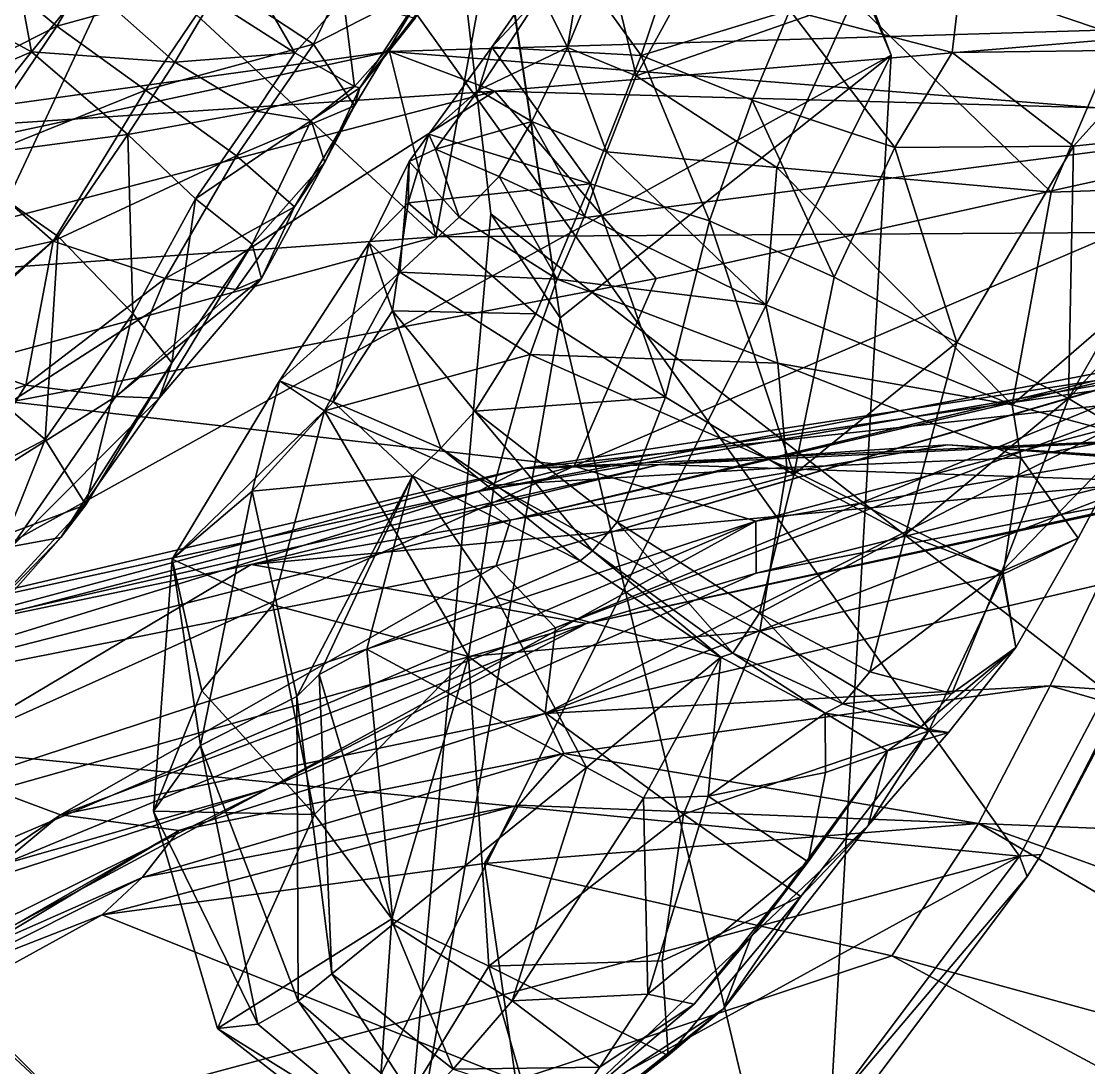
# Model space of a CAD drawing. Header units: metres. Extents: x -7.7 to 8, y -8.9 to 8.6.
# Drawn here: x -4.672 to -3.761, y 3.22 to 4.113 of the extents above; entities that cross this region are included whole.
import ezdxf

# ---------------------------------------------------------------- set-up
doc = ezdxf.new("R2010")
doc.units = ezdxf.units.M
doc.layers.add('LIBERTY', color=1, linetype='CONTINUOUS')

msp = doc.modelspace()

# ---------------------------------------------------------------- linework, layer by layer
at = {"layer": 'LIBERTY', "color": 7}
for points in [[(-7.53329, 8.63299, 0.068), (6.51222, 8.63299, 0.068), (-7.65053, -5.52977, 0.068)], [(-7.65053, -5.52977, 0.068), (6.51222, 8.63299, 0.068), (-7.53329, -5.64701, 0.068)], [(6.51222, 8.63299, 0.068), (6.62947, 8.51574, 0.068), (-7.53329, -5.64701, 0.068)], [(6.62947, 8.51574, 0.068), (6.51222, -5.64701, 0.068), (-7.53329, -5.64701, 0.068)], [(-7.53329, 8.51574, 1.70282), (-7.53329, -5.52977, 1.70282), (6.51222, -5.52977, 1.70282)], [(6.51222, 8.51574, 1.70282), (-7.53329, 8.51574, 1.70282), (6.51222, -5.52977, 1.70282)]]:
    msp.add_3dface(points, dxfattribs=at)
at = {"layer": 'LIBERTY', "color": 8}
for points in [[(-3.78088, 7.0084, 5.75108), (-3.27361, 7.24602, 6.18086), (-0.476806, 1.00573, 1.70282)], [(-4.21134, 6.20678, 5.27913), (-3.78088, 7.0084, 5.75108), (-0.476806, 1.00573, 1.70282)], [(-4.42806, 5.29645, 4.49038), (-4.21134, 6.20678, 5.27913), (-0.476806, 1.00573, 1.70282)], [(-5.35185, 5.53955, 1.92482), (-4.96023, 3.51313, 1.92482), (-3.82003, 3.4006, 1.92482)], [(-3.2276, 4.52227, 1.92482), (-5.35185, 5.53955, 1.92482), (-3.82003, 3.4006, 1.92482)], [(-4.96023, 3.51313, 1.70282), (-5.35184, 5.53956, 1.70282), (-3.82003, 3.4006, 1.70282)], [(-5.35184, 5.53956, 1.70282), (-3.2276, 4.52227, 1.70282), (-3.82003, 3.4006, 1.70282)], [(-4.21248, 3.86017, 3.35862), (-4.42806, 5.29645, 4.49038), (-4.27164, 3.94917, 3.11127)], [(-4.41824, 5.24445, 4.71873), (-4.42806, 5.29645, 4.49038), (-4.21248, 3.86017, 3.35862)], [(-4.27164, 3.94917, 3.11127), (-4.42806, 5.29645, 4.49038), (-0.476806, 1.00573, 1.70282)], [(-3.92957, 4.0846, 5.08707), (-4.41824, 5.24445, 4.71873), (-4.21248, 3.86017, 3.35862)], [(-3.92957, 4.0846, 5.08707), (-4.24265, 4.90295, 6.21286), (-4.41824, 5.24445, 4.71873)], [(-4.8708, 3.56382, 8.24925), (-4.78265, 4.6605, 8.47914), (-4.24265, 4.90295, 6.21286)], [(-4.8708, 3.56382, 8.24925), (-4.24265, 4.90295, 6.21286), (-3.92957, 4.0846, 5.08707)], [(-4.83365, 4.4073, 19.7221), (-4.31845, 3.92952, 24.3225), (-4.17463, 4.71277, 19.5547)], [(-4.31845, 3.92952, 24.3225), (-3.46397, 3.93496, 24.5541), (-4.17463, 4.71277, 19.5547)], [(-3.46397, 3.93496, 24.5541), (-3.47836, 4.70579, 19.6874), (-4.17463, 4.71277, 19.5547)], [(-3.2276, 4.52227, 1.70282), (-3.80161, 3.40207, 1.70282), (-3.82003, 3.4006, 1.70282)], [(-3.2276, 4.52227, 1.92482), (-3.82003, 3.4006, 1.92482), (-3.80161, 3.40207, 1.90912)], [(-3.2276, 4.52227, 1.70282), (-3.2131, 4.5161, 1.70282), (-3.80161, 3.40207, 1.70282)], [(-3.2131, 4.5161, 1.90912), (-3.2276, 4.52227, 1.92482), (-3.80161, 3.40207, 1.90912)], [(-3.2131, 4.5161, 1.90912), (-3.80161, 3.40207, 1.90912), (-3.2131, 4.5161, 1.70282)], [(-3.2131, 4.5161, 1.70282), (-3.80161, 3.40207, 1.90912), (-3.80161, 3.40207, 1.70282)], [(-5.37031, 3.64167, 23.4043), (-4.31845, 3.92952, 24.3225), (-4.83365, 4.4073, 19.7221)], [(-4.22865, 4.13672, 2.16511), (-4.17921, 4.2489, 2.09446), (-4.2062, 4.09097, 2.01503)], [(-4.2062, 4.09097, 2.01503), (-4.17921, 4.2489, 2.09446), (-4.17287, 4.172, 1.96647)], [(-4.73518, 4.12599, 2.22641), (-4.68397, 4.19617, 2.19252), (-4.66383, 4.08743, 2.07503)], [(-4.64227, 4.10941, 2.71198), (-4.58994, 4.19783, 2.7078), (-4.70292, 4.15977, 2.6034)], [(-4.66383, 4.08743, 2.07503), (-4.68397, 4.19617, 2.19252), (-4.61649, 4.14535, 2.05767)], [(-4.64227, 4.10941, 2.71198), (-4.50384, 4.14735, 2.75448), (-4.58994, 4.19783, 2.7078)], [(-4.27079, 4.09153, 2.39572), (-4.2106, 4.1781, 2.40509), (-4.22865, 4.13672, 2.16511)], [(-4.14324, 4.08416, 2.6217), (-4.2106, 4.1781, 2.40509), (-4.27079, 4.09153, 2.39572)], [(-4.14324, 4.08416, 2.6217), (-4.11167, 4.17826, 2.62802), (-4.2106, 4.1781, 2.40509)], [(-4.01621, 4.12312, 2.70816), (-4.11167, 4.17826, 2.62802), (-4.14324, 4.08416, 2.6217)], [(-4.4388, 4.08648, 2.00669), (-4.50974, 4.13206, 1.98261), (-4.4851, 4.16641, 1.96022)], [(-4.39736, 4.13227, 2.00892), (-4.4388, 4.08648, 2.00669), (-4.4851, 4.16641, 1.96022)], [(-4.2062, 4.09097, 2.01503), (-4.17287, 4.172, 1.96647), (-4.14744, 4.06695, 1.9158)], [(-4.14744, 4.06695, 1.9158), (-4.17287, 4.172, 1.96647), (-4.09469, 4.16323, 1.89206)], [(-3.70678, 4.16876, 1.95232), (-3.79318, 3.96754, 1.98681), (-3.9623, 4.13186, 1.87755)], [(-3.60907, 3.97395, 2.18887), (-3.79318, 3.96754, 1.98681), (-3.70678, 4.16876, 1.95232)], [(-4.64227, 4.10941, 2.71198), (-4.70292, 4.15977, 2.6034), (-4.77098, 4.04392, 2.56674)], [(-4.39032, 4.1623, 2.73213), (-4.50384, 4.14735, 2.75448), (-4.42293, 4.09382, 2.73206)], [(-4.39032, 4.1623, 2.73213), (-4.42293, 4.09382, 2.73206), (-4.32653, 4.14337, 2.59047)], [(-4.14744, 4.06695, 1.9158), (-4.09469, 4.16323, 1.89206), (-3.9623, 4.13186, 1.87755)], [(-4.5664, 4.05456, 2.76221), (-4.50384, 4.14735, 2.75448), (-4.64227, 4.10941, 2.71198)], [(-4.50384, 4.14735, 2.75448), (-4.5664, 4.05456, 2.76221), (-4.42293, 4.09382, 2.73206)], [(-3.87749, 4.08681, 2.72171), (-3.87062, 4.1473, 2.74593), (-4.01621, 4.12312, 2.70816)], [(-3.87062, 4.1473, 2.74593), (-3.87749, 4.08681, 2.72171), (-3.6996, 4.08907, 2.65782)], [(-3.66492, 4.14077, 2.67235), (-3.87062, 4.1473, 2.74593), (-3.6996, 4.08907, 2.65782)], [(-4.66383, 4.08743, 2.07503), (-4.61649, 4.14535, 2.05767), (-4.54132, 4.07862, 2.01243)], [(-4.54132, 4.07862, 2.01243), (-4.61649, 4.14535, 2.05767), (-4.50974, 4.13206, 1.98261)], [(-4.42293, 4.09382, 2.73206), (-4.38793, 4.0413, 2.63514), (-4.32653, 4.14337, 2.59047)], [(-4.32653, 4.14337, 2.59047), (-4.38793, 4.0413, 2.63514), (-4.38351, 4.05675, 2.35302)], [(-4.32653, 4.14337, 2.59047), (-4.38351, 4.05675, 2.35302), (-4.31846, 4.14155, 2.34155)], [(-4.31846, 4.14155, 2.34155), (-4.38351, 4.05675, 2.35302), (-4.33605, 4.11603, 2.12503)], [(-4.4388, 4.08648, 2.00669), (-4.54132, 4.07862, 2.01243), (-4.50974, 4.13206, 1.98261)], [(-4.39736, 4.13227, 2.00892), (-4.38799, 4.05783, 2.09797), (-4.4388, 4.08648, 2.00669)], [(-4.33605, 4.11603, 2.12503), (-4.38799, 4.05783, 2.09797), (-4.39736, 4.13227, 2.00892)], [(-4.28199, 4.05471, 2.14391), (-4.22865, 4.13672, 2.16511), (-4.2062, 4.09097, 2.01503)], [(-4.27079, 4.09153, 2.39572), (-4.22865, 4.13672, 2.16511), (-4.28199, 4.05471, 2.14391)], [(-4.02745, 3.98873, 1.93463), (-4.14744, 4.06695, 1.9158), (-3.9623, 4.13186, 1.87755)], [(-3.79318, 3.96754, 1.98681), (-4.02745, 3.98873, 1.93463), (-3.9623, 4.13186, 1.87755)], [(-4.80805, 4.02539, 2.17438), (-4.73518, 4.12599, 2.22641), (-4.66383, 4.08743, 2.07503)], [(-4.04833, 4.04619, 2.69102), (-4.01621, 4.12312, 2.70816), (-4.14324, 4.08416, 2.6217)], [(-4.01621, 4.12312, 2.70816), (-4.04833, 4.04619, 2.69102), (-3.92645, 4.00574, 2.67658)], [(-3.87749, 4.08681, 2.72171), (-4.01621, 4.12312, 2.70816), (-3.92645, 4.00574, 2.67658)], [(-4.33605, 4.11603, 2.12503), (-4.38351, 4.05675, 2.35302), (-4.38799, 4.05783, 2.09797)], [(-3.58873, 4.11085, 25.5562), (-3.57458, 4.02531, 25.4661), (-4.35818, 4.08769, 25.1123)], [(-4.26814, 4.05379, 25.2086), (-3.58873, 4.11085, 25.5562), (-4.35818, 4.08769, 25.1123)], [(-3.50366, 4.03288, 25.725), (-3.58873, 4.11085, 25.5562), (-4.26814, 4.05379, 25.2086)], [(-4.72135, 3.9924, 2.66945), (-4.64227, 4.10941, 2.71198), (-4.77098, 4.04392, 2.56674)], [(-4.5664, 4.05456, 2.76221), (-4.64227, 4.10941, 2.71198), (-4.72135, 3.9924, 2.66945)], [(-4.5664, 4.05456, 2.76221), (-4.4886, 3.9986, 2.74958), (-4.42293, 4.09382, 2.73206)], [(-4.42293, 4.09382, 2.73206), (-4.4886, 3.9986, 2.74958), (-4.38793, 4.0413, 2.63514)], [(-4.35818, 4.08769, 25.1123), (-4.31845, 3.92952, 24.3225), (-5.48135, 3.84619, 24.1719)], [(-4.90793, 4.01137, 24.7029), (-4.35818, 4.08769, 25.1123), (-5.48135, 3.84619, 24.1719)], [(-4.26814, 4.05379, 25.2086), (-4.35818, 4.08769, 25.1123), (-4.90793, 4.01137, 24.7029)], [(-4.85327, 2.23981, 8.04599), (-4.8708, 3.56382, 8.24925), (-3.92957, 4.0846, 5.08707)], [(-4.85327, 2.23981, 8.04599), (-3.92957, 4.0846, 5.08707), (-3.99493, 2.9485, 4.16591)], [(-4.80805, 4.02539, 2.17438), (-4.66383, 4.08743, 2.07503), (-4.73668, 3.99646, 2.02718)], [(-4.66383, 4.08743, 2.07503), (-4.58161, 4.01679, 2.03042), (-4.73668, 3.99646, 2.02718)], [(-4.58161, 4.01679, 2.03042), (-4.66383, 4.08743, 2.07503), (-4.54132, 4.07862, 2.01243)], [(-4.47204, 4.0367, 2.09439), (-4.54132, 4.07862, 2.01243), (-4.4388, 4.08648, 2.00669)], [(-4.38799, 4.05783, 2.09797), (-4.47204, 4.0367, 2.09439), (-4.4388, 4.08648, 2.00669)], [(-4.35818, 4.08769, 25.1123), (-3.57458, 4.02531, 25.4661), (-4.31845, 3.92952, 24.3225)], [(-4.32459, 4.01714, 2.37581), (-4.27079, 4.09153, 2.39572), (-4.28199, 4.05471, 2.14391)], [(-4.18656, 3.97466, 2.61512), (-4.27079, 4.09153, 2.39572), (-4.32459, 4.01714, 2.37581)], [(-4.23661, 4.02804, 2.01734), (-4.28199, 4.05471, 2.14391), (-4.2062, 4.09097, 2.01503)], [(-4.18656, 3.97466, 2.61512), (-4.14324, 4.08416, 2.6217), (-4.27079, 4.09153, 2.39572)], [(-4.23661, 4.02804, 2.01734), (-4.2062, 4.09097, 2.01503), (-4.17282, 4.00196, 1.94743)], [(-3.99493, 2.9485, 4.16591), (-3.92957, 4.0846, 5.08707), (-4.21248, 3.86017, 3.35862)], [(-4.17282, 4.00196, 1.94743), (-4.2062, 4.09097, 2.01503), (-4.14744, 4.06695, 1.9158)], [(-4.08489, 3.94306, 2.65741), (-4.14324, 4.08416, 2.6217), (-4.18656, 3.97466, 2.61512)], [(-4.08489, 3.94306, 2.65741), (-4.04833, 4.04619, 2.69102), (-4.14324, 4.08416, 2.6217)], [(-3.87749, 4.08681, 2.72171), (-3.92645, 4.00574, 2.67658), (-3.77387, 4.0068, 2.63072)], [(-3.6996, 4.08907, 2.65782), (-3.87749, 4.08681, 2.72171), (-3.77387, 4.0068, 2.63072)], [(-3.6996, 4.08907, 2.65782), (-3.77387, 4.0068, 2.63072), (-3.64694, 4.02029, 2.49416)], [(-4.47204, 4.0367, 2.09439), (-4.58161, 4.01679, 2.03042), (-4.54132, 4.07862, 2.01243)], [(-4.02745, 3.98873, 1.93463), (-4.17282, 4.00196, 1.94743), (-4.14744, 4.06695, 1.9158)], [(-4.38799, 4.05783, 2.09797), (-4.42504, 4.02872, 2.24005), (-4.47204, 4.0367, 2.09439)], [(-4.38351, 4.05675, 2.35302), (-4.42504, 4.02872, 2.24005), (-4.38799, 4.05783, 2.09797)], [(-4.38351, 4.05675, 2.35302), (-4.41331, 3.99327, 2.44794), (-4.42504, 4.02872, 2.24005)], [(-4.38793, 4.0413, 2.63514), (-4.41331, 3.99327, 2.44794), (-4.38351, 4.05675, 2.35302)], [(-4.81256, 3.91182, 24.8711), (-4.26814, 4.05379, 25.2086), (-4.90793, 4.01137, 24.7029)], [(-4.6814, 3.78843, 25.0468), (-4.26814, 4.05379, 25.2086), (-4.81256, 3.91182, 24.8711)], [(-4.64526, 3.92561, 2.7123), (-4.5664, 4.05456, 2.76221), (-4.72135, 3.9924, 2.66945)], [(-4.13023, 3.89394, 25.3471), (-4.26814, 4.05379, 25.2086), (-4.6814, 3.78843, 25.0468)], [(-4.4886, 3.9986, 2.74958), (-4.5664, 4.05456, 2.76221), (-4.64526, 3.92561, 2.7123)], [(-4.32459, 4.01714, 2.37581), (-4.28199, 4.05471, 2.14391), (-4.31876, 4.00429, 2.11061)], [(-4.31876, 4.00429, 2.11061), (-4.28199, 4.05471, 2.14391), (-4.23661, 4.02804, 2.01734)], [(-4.13023, 3.89394, 25.3471), (-3.50366, 4.03288, 25.725), (-4.26814, 4.05379, 25.2086)], [(-4.4886, 3.9986, 2.74958), (-4.43928, 3.95499, 2.66219), (-4.38793, 4.0413, 2.63514)], [(-4.38793, 4.0413, 2.63514), (-4.43928, 3.95499, 2.66219), (-4.41331, 3.99327, 2.44794)], [(-4.04833, 4.04619, 2.69102), (-4.08489, 3.94306, 2.65741), (-3.97839, 3.89486, 2.61977)], [(-3.92645, 4.00574, 2.67658), (-4.04833, 4.04619, 2.69102), (-3.97839, 3.89486, 2.61977)], [(-4.47204, 4.0367, 2.09439), (-4.52363, 3.96195, 2.18516), (-4.58161, 4.01679, 2.03042)], [(-4.42504, 4.02872, 2.24005), (-4.52363, 3.96195, 2.18516), (-4.47204, 4.0367, 2.09439)], [(-4.42504, 4.02872, 2.24005), (-4.4754, 3.92331, 2.42586), (-4.52363, 3.96195, 2.18516)], [(-4.41331, 3.99327, 2.44794), (-4.4754, 3.92331, 2.42586), (-4.42504, 4.02872, 2.24005)], [(-4.20026, 3.73352, 25.4226), (-3.50366, 4.03288, 25.725), (-4.13023, 3.89394, 25.3471)], [(-3.45882, 3.84118, 25.9081), (-3.50366, 4.03288, 25.725), (-4.20026, 3.73352, 25.4226)], [(-4.31876, 4.00429, 2.11061), (-4.23661, 4.02804, 2.01734), (-4.26453, 3.98101, 2.01199)], [(-3.57458, 4.02531, 25.4661), (-3.46397, 3.93496, 24.5541), (-4.31845, 3.92952, 24.3225)], [(-4.26453, 3.98101, 2.01199), (-4.23661, 4.02804, 2.01734), (-4.1915, 3.94714, 1.96633)], [(-4.1915, 3.94714, 1.96633), (-4.23661, 4.02804, 2.01734), (-4.17282, 4.00196, 1.94743)], [(-3.64694, 4.02029, 2.49416), (-3.77387, 4.0068, 2.63072), (-3.77822, 3.79131, 2.45507)], [(-3.64694, 4.02029, 2.49416), (-3.77822, 3.79131, 2.45507), (-3.60907, 3.97395, 2.18887)], [(-4.73668, 3.99646, 2.02718), (-4.58161, 4.01679, 2.03042), (-4.64087, 3.9296, 1.97541)], [(-4.58161, 4.01679, 2.03042), (-4.57733, 3.86395, 2.11695), (-4.64087, 3.9296, 1.97541)], [(-4.52363, 3.96195, 2.18516), (-4.57733, 3.86395, 2.11695), (-4.58161, 4.01679, 2.03042)], [(-4.34202, 3.95861, 2.42508), (-4.32459, 4.01714, 2.37581), (-4.3414, 3.9939, 2.22335)], [(-4.34202, 3.95861, 2.42508), (-4.18656, 3.97466, 2.61512), (-4.32459, 4.01714, 2.37581)], [(-4.3414, 3.9939, 2.22335), (-4.32459, 4.01714, 2.37581), (-4.31876, 4.00429, 2.11061)], [(-4.3414, 3.9939, 2.22335), (-4.31876, 4.00429, 2.11061), (-4.2985, 3.94634, 2.05764)], [(-4.2985, 3.94634, 2.05764), (-4.31876, 4.00429, 2.11061), (-4.26453, 3.98101, 2.01199)], [(-4.03681, 3.87138, 1.96797), (-4.1915, 3.94714, 1.96633), (-4.17282, 4.00196, 1.94743)], [(-4.03681, 3.87138, 1.96797), (-4.17282, 4.00196, 1.94743), (-4.02745, 3.98873, 1.93463)], [(-3.92645, 4.00574, 2.67658), (-3.97839, 3.89486, 2.61977), (-3.87367, 3.83916, 2.56834)], [(-3.77387, 4.0068, 2.63072), (-3.92645, 4.00574, 2.67658), (-3.87367, 3.83916, 2.56834)], [(-3.77387, 4.0068, 2.63072), (-3.87367, 3.83916, 2.56834), (-3.77822, 3.79131, 2.45507)], [(-4.64526, 3.92561, 2.7123), (-4.72135, 3.9924, 2.66945), (-4.80685, 3.88975, 2.53663)], [(-4.73668, 3.99646, 2.02718), (-4.64087, 3.9296, 1.97541), (-4.74722, 3.83731, 1.93408)], [(-4.4886, 3.9986, 2.74958), (-4.64526, 3.92561, 2.7123), (-4.54953, 3.89388, 2.70613)], [(-4.4886, 3.9986, 2.74958), (-4.54953, 3.89388, 2.70613), (-4.43928, 3.95499, 2.66219)], [(-4.41331, 3.99327, 2.44794), (-4.46745, 3.89396, 2.54444), (-4.4754, 3.92331, 2.42586)], [(-4.43928, 3.95499, 2.66219), (-4.46745, 3.89396, 2.54444), (-4.41331, 3.99327, 2.44794)], [(-4.37538, 3.92444, 2.35868), (-4.34202, 3.95861, 2.42508), (-4.3414, 3.9939, 2.22335)], [(-4.37538, 3.92444, 2.35868), (-4.3414, 3.9939, 2.22335), (-4.34938, 3.89928, 2.10751)], [(-4.34938, 3.89928, 2.10751), (-4.3414, 3.9939, 2.22335), (-4.2985, 3.94634, 2.05764)], [(-3.8265, 3.78585, 2.02068), (-4.03681, 3.87138, 1.96797), (-4.02745, 3.98873, 1.93463)], [(-3.79318, 3.96754, 1.98681), (-3.8265, 3.78585, 2.02068), (-4.02745, 3.98873, 1.93463)], [(-4.23314, 3.86357, 2.58923), (-4.18656, 3.97466, 2.61512), (-4.34202, 3.95861, 2.42508)], [(-4.2985, 3.94634, 2.05764), (-4.26453, 3.98101, 2.01199), (-4.215, 3.89335, 1.9434)], [(-4.26453, 3.98101, 2.01199), (-4.1915, 3.94714, 1.96633), (-4.215, 3.89335, 1.9434)], [(-4.12248, 3.79252, 2.61775), (-4.18656, 3.97466, 2.61512), (-4.23314, 3.86357, 2.58923)], [(-4.12248, 3.79252, 2.61775), (-4.08489, 3.94306, 2.65741), (-4.18656, 3.97466, 2.61512)], [(-3.60907, 3.97395, 2.18887), (-3.72391, 3.75853, 2.20115), (-3.8265, 3.78585, 2.02068)], [(-3.60907, 3.97395, 2.18887), (-3.8265, 3.78585, 2.02068), (-3.79318, 3.96754, 1.98681)], [(-3.77822, 3.79131, 2.45507), (-3.72391, 3.75853, 2.20115), (-3.60907, 3.97395, 2.18887)], [(-4.52363, 3.96195, 2.18516), (-4.5439, 3.82183, 2.34867), (-4.57733, 3.86395, 2.11695)], [(-4.4754, 3.92331, 2.42586), (-4.5439, 3.82183, 2.34867), (-4.52363, 3.96195, 2.18516)], [(-4.35564, 3.86618, 2.48086), (-4.34202, 3.95861, 2.42508), (-4.37538, 3.92444, 2.35868)], [(-4.35564, 3.86618, 2.48086), (-4.23314, 3.86357, 2.58923), (-4.34202, 3.95861, 2.42508)], [(-4.43928, 3.95499, 2.66219), (-4.54953, 3.89388, 2.70613), (-4.48917, 3.88447, 2.64355)], [(-4.43928, 3.95499, 2.66219), (-4.48917, 3.88447, 2.64355), (-4.46745, 3.89396, 2.54444)], [(-4.34938, 3.89928, 2.10751), (-4.2985, 3.94634, 2.05764), (-4.215, 3.89335, 1.9434)], [(-4.21248, 3.86017, 3.35862), (-4.27164, 3.94917, 3.11127), (-4.34934, 3.07051, 2.64382)], [(-4.34934, 3.07051, 2.64382), (-4.27164, 3.94917, 3.11127), (-0.476806, 1.00573, 1.70282)], [(-4.1915, 3.94714, 1.96633), (-4.03681, 3.87138, 1.96797), (-4.215, 3.89335, 1.9434)], [(-4.08489, 3.94306, 2.65741), (-4.12248, 3.79252, 2.61775), (-4.01292, 3.72648, 2.56704)], [(-3.97839, 3.89486, 2.61977), (-4.08489, 3.94306, 2.65741), (-4.01292, 3.72648, 2.56704)], [(-5.48135, 3.84619, 24.1719), (-4.31845, 3.92952, 24.3225), (-5.37031, 3.64167, 23.4043)], [(-4.64087, 3.9296, 1.97541), (-4.65212, 3.7563, 2.04248), (-4.74722, 3.83731, 1.93408)], [(-4.57733, 3.86395, 2.11695), (-4.65212, 3.7563, 2.04248), (-4.64087, 3.9296, 1.97541)], [(-4.75033, 3.8303, 2.56511), (-4.64526, 3.92561, 2.7123), (-4.80685, 3.88975, 2.53663)], [(-4.66861, 3.80285, 2.5732), (-4.64526, 3.92561, 2.7123), (-4.75033, 3.8303, 2.56511)], [(-4.54953, 3.89388, 2.70613), (-4.64526, 3.92561, 2.7123), (-4.66861, 3.80285, 2.5732)], [(-4.46745, 3.89396, 2.54444), (-4.55483, 3.79156, 2.46663), (-4.4754, 3.92331, 2.42586)], [(-4.4754, 3.92331, 2.42586), (-4.55483, 3.79156, 2.46663), (-4.5439, 3.82183, 2.34867)], [(-4.45198, 3.80659, 2.33745), (-4.37538, 3.92444, 2.35868), (-4.34938, 3.89928, 2.10751)], [(-4.40631, 3.78851, 2.44752), (-4.37538, 3.92444, 2.35868), (-4.45198, 3.80659, 2.33745)], [(-4.40631, 3.78851, 2.44752), (-4.35564, 3.86618, 2.48086), (-4.37538, 3.92444, 2.35868)], [(-4.20026, 3.73352, 25.4226), (-4.13023, 3.89394, 25.3471), (-4.6814, 3.78843, 25.0468)], [(-4.54953, 3.89388, 2.70613), (-4.66861, 3.80285, 2.5732), (-4.59169, 3.79323, 2.52498)], [(-4.46745, 3.89396, 2.54444), (-4.48917, 3.88447, 2.64355), (-4.59169, 3.79323, 2.52498)], [(-4.46745, 3.89396, 2.54444), (-4.59169, 3.79323, 2.52498), (-4.55483, 3.79156, 2.46663)], [(-4.48917, 3.88447, 2.64355), (-4.54953, 3.89388, 2.70613), (-4.59169, 3.79323, 2.52498)], [(-4.45198, 3.80659, 2.33745), (-4.34938, 3.89928, 2.10751), (-4.41351, 3.78089, 2.05985)], [(-4.41351, 3.78089, 2.05985), (-4.34938, 3.89928, 2.10751), (-4.23792, 3.82899, 1.90833)], [(-4.34938, 3.89928, 2.10751), (-4.215, 3.89335, 1.9434), (-4.23792, 3.82899, 1.90833)], [(-4.215, 3.89335, 1.9434), (-4.02637, 3.82146, 1.95042), (-4.23792, 3.82899, 1.90833)], [(-4.03681, 3.87138, 1.96797), (-4.02637, 3.82146, 1.95042), (-4.215, 3.89335, 1.9434)], [(-3.87367, 3.83916, 2.56834), (-3.97839, 3.89486, 2.61977), (-4.01292, 3.72648, 2.56704)], [(-4.3142, 3.74908, 2.51036), (-4.35564, 3.86618, 2.48086), (-4.40631, 3.78851, 2.44752)], [(-4.28512, 3.78062, 2.55731), (-4.23314, 3.86357, 2.58923), (-4.35564, 3.86618, 2.48086)], [(-4.3142, 3.74908, 2.51036), (-4.28512, 3.78062, 2.55731), (-4.35564, 3.86618, 2.48086)], [(-4.03681, 3.87138, 1.96797), (-3.8265, 3.78585, 2.02068), (-4.02637, 3.82146, 1.95042)], [(-4.57733, 3.86395, 2.11695), (-4.61732, 3.70049, 2.22641), (-4.65212, 3.7563, 2.04248)], [(-4.5439, 3.82183, 2.34867), (-4.61732, 3.70049, 2.22641), (-4.57733, 3.86395, 2.11695)], [(-3.99493, 2.9485, 4.16591), (-4.21248, 3.86017, 3.35862), (-4.34934, 3.07051, 2.64382)], [(-4.12248, 3.79252, 2.61775), (-4.23314, 3.86357, 2.58923), (-4.28512, 3.78062, 2.55731)], [(-3.5635, 3.84955, 28.5604), (-3.521, 3.84264, 28.2929), (-4.28224, 3.7121, 28.1804)], [(-4.25482, 3.68743, 28.407), (-3.5635, 3.84955, 28.5604), (-4.28224, 3.7121, 28.1804)], [(-3.59762, 3.84423, 28.758), (-3.5635, 3.84955, 28.5604), (-4.25482, 3.68743, 28.407)], [(-4.65212, 3.7563, 2.04248), (-4.78185, 3.68829, 2.06453), (-4.74722, 3.83731, 1.93408)], [(-4.28224, 3.7121, 28.1804), (-3.521, 3.84264, 28.2929), (-4.24432, 3.73169, 27.9091)], [(-4.26691, 3.64837, 28.5529), (-3.59762, 3.84423, 28.758), (-4.25482, 3.68743, 28.407)], [(-3.62746, 3.83612, 28.924), (-3.59762, 3.84423, 28.758), (-4.26691, 3.64837, 28.5529)], [(-3.521, 3.84264, 28.2929), (-3.45234, 3.81775, 28.074), (-4.24432, 3.73169, 27.9091)], [(-4.04536, 3.68665, 25.6525), (-3.45882, 3.84118, 25.9081), (-4.20026, 3.73352, 25.4226)], [(-3.46668, 3.78582, 26.0124), (-3.45882, 3.84118, 25.9081), (-4.04536, 3.68665, 25.6525)], [(-3.87367, 3.83916, 2.56834), (-4.01292, 3.72648, 2.56704), (-3.91744, 3.67522, 2.51422)], [(-3.87367, 3.83916, 2.56834), (-3.91744, 3.67522, 2.51422), (-3.77822, 3.79131, 2.45507)], [(-4.66861, 3.80285, 2.5732), (-4.75033, 3.8303, 2.56511), (-4.78317, 3.76395, 2.51134)], [(-4.41351, 3.78089, 2.05985), (-4.23792, 3.82899, 1.90833), (-4.26866, 3.71727, 1.86786)], [(-4.23792, 3.82899, 1.90833), (-4.0187, 3.73239, 1.92297), (-4.26866, 3.71727, 1.86786)], [(-4.21647, 3.5955, 28.76), (-3.62746, 3.83612, 28.924), (-4.26691, 3.64837, 28.5529)], [(-4.02637, 3.82146, 1.95042), (-4.0187, 3.73239, 1.92297), (-4.23792, 3.82899, 1.90833)], [(-3.67166, 3.80174, 29.2066), (-3.62746, 3.83612, 28.924), (-4.21647, 3.5955, 28.76)], [(-4.5439, 3.82183, 2.34867), (-4.55483, 3.79156, 2.46663), (-4.6388, 3.67258, 2.34821)], [(-4.5439, 3.82183, 2.34867), (-4.6388, 3.67258, 2.34821), (-4.61732, 3.70049, 2.22641)], [(-4.02637, 3.82146, 1.95042), (-3.81896, 3.74069, 2.02927), (-4.0187, 3.73239, 1.92297)], [(-3.8265, 3.78585, 2.02068), (-3.81896, 3.74069, 2.02927), (-4.02637, 3.82146, 1.95042)], [(-4.24432, 3.73169, 27.9091), (-3.45234, 3.81775, 28.074), (-3.35965, 3.7724, 27.832)], [(-4.66861, 3.80285, 2.5732), (-4.78317, 3.76395, 2.51134), (-4.72829, 3.70694, 2.50614)], [(-4.59169, 3.79323, 2.52498), (-4.66861, 3.80285, 2.5732), (-4.72829, 3.70694, 2.50614)], [(-4.54358, 3.65406, 2.25454), (-4.45198, 3.80659, 2.33745), (-4.41351, 3.78089, 2.05985)], [(-4.47531, 3.71238, 2.39915), (-4.45198, 3.80659, 2.33745), (-4.54358, 3.65406, 2.25454)], [(-4.47531, 3.71238, 2.39915), (-4.40631, 3.78851, 2.44752), (-4.45198, 3.80659, 2.33745)], [(-4.22519, 3.52248, 29.2037), (-3.67166, 3.80174, 29.2066), (-4.21647, 3.5955, 28.76)], [(-3.71499, 3.71916, 29.5016), (-3.67166, 3.80174, 29.2066), (-4.22519, 3.52248, 29.2037)], [(-4.59169, 3.79323, 2.52498), (-4.72829, 3.70694, 2.50614), (-4.68057, 3.66506, 2.44823)], [(-4.55483, 3.79156, 2.46663), (-4.59169, 3.79323, 2.52498), (-4.68057, 3.66506, 2.44823)], [(-4.55483, 3.79156, 2.46663), (-4.68057, 3.66506, 2.44823), (-4.6388, 3.67258, 2.34821)], [(-4.16375, 3.68581, 2.5648), (-4.12248, 3.79252, 2.61775), (-4.28512, 3.78062, 2.55731)], [(-4.01292, 3.72648, 2.56704), (-4.12248, 3.79252, 2.61775), (-4.16375, 3.68581, 2.5648)], [(-4.20026, 3.73352, 25.4226), (-4.6814, 3.78843, 25.0468), (-5.10193, 3.50002, 24.9342)], [(-4.33857, 3.72545, 2.47143), (-4.40631, 3.78851, 2.44752), (-4.47531, 3.71238, 2.39915)], [(-4.33857, 3.72545, 2.47143), (-4.3142, 3.74908, 2.51036), (-4.40631, 3.78851, 2.44752)], [(-4.0451, 3.64226, 25.837), (-3.46668, 3.78582, 26.0124), (-4.04536, 3.68665, 25.6525)], [(-3.49164, 3.74872, 26.139), (-3.46668, 3.78582, 26.0124), (-4.0451, 3.64226, 25.837)], [(-3.77822, 3.79131, 2.45507), (-3.91744, 3.67522, 2.51422), (-3.83507, 3.6438, 2.41391)], [(-3.77822, 3.79131, 2.45507), (-3.83507, 3.6438, 2.41391), (-3.72391, 3.75853, 2.20115)], [(-3.72391, 3.75853, 2.20115), (-3.81896, 3.74069, 2.02927), (-3.8265, 3.78585, 2.02068)], [(-4.54358, 3.65406, 2.25454), (-4.41351, 3.78089, 2.05985), (-4.45768, 3.61508, 2.00242)], [(-4.45768, 3.61508, 2.00242), (-4.41351, 3.78089, 2.05985), (-4.29063, 3.5711, 1.85205)], [(-4.41351, 3.78089, 2.05985), (-4.26866, 3.71727, 1.86786), (-4.29063, 3.5711, 1.85205)], [(-4.28512, 3.78062, 2.55731), (-4.3142, 3.74908, 2.51036), (-4.18473, 3.66129, 2.50758)], [(-4.16375, 3.68581, 2.5648), (-4.28512, 3.78062, 2.55731), (-4.18473, 3.66129, 2.50758)], [(-4.24432, 3.73169, 27.9091), (-3.35965, 3.7724, 27.832), (-4.12729, 3.73517, 27.5843)], [(-4.12729, 3.73517, 27.5843), (-3.35965, 3.7724, 27.832), (-3.1373, 3.70154, 27.4047)], [(-4.6844, 3.67548, 2.12262), (-4.78185, 3.68829, 2.06453), (-4.65212, 3.7563, 2.04248)], [(-4.61732, 3.70049, 2.22641), (-4.6844, 3.67548, 2.12262), (-4.65212, 3.7563, 2.04248)], [(-3.83507, 3.6438, 2.41391), (-3.77008, 3.67214, 2.20672), (-3.72391, 3.75853, 2.20115)], [(-3.72391, 3.75853, 2.20115), (-3.77008, 3.67214, 2.20672), (-3.81896, 3.74069, 2.02927)], [(-4.47629, 3.64956, 27.0867), (-3.88126, 3.75174, 27.1416), (-3.57768, 3.732, 26.4364)], [(-4.12729, 3.73517, 27.5843), (-3.88126, 3.75174, 27.1416), (-4.47629, 3.64956, 27.0867)], [(-4.19538, 3.65267, 2.47485), (-4.3142, 3.74908, 2.51036), (-4.33857, 3.72545, 2.47143)], [(-4.18473, 3.66129, 2.50758), (-4.3142, 3.74908, 2.51036), (-4.19538, 3.65267, 2.47485)], [(-4.18976, 3.59916, 26.2959), (-3.49164, 3.74872, 26.139), (-4.0451, 3.64226, 25.837)], [(-4.18976, 3.59916, 26.2959), (-3.57768, 3.732, 26.4364), (-3.49164, 3.74872, 26.139)], [(-4.12729, 3.73517, 27.5843), (-3.1373, 3.70154, 27.4047), (-3.88126, 3.75174, 27.1416)], [(-3.88126, 3.75174, 27.1416), (-2.90534, 3.67814, 26.7358), (-3.57768, 3.732, 26.4364)], [(-3.88126, 3.75174, 27.1416), (-3.1373, 3.70154, 27.4047), (-2.90534, 3.67814, 26.7358)], [(-3.81896, 3.74069, 2.02927), (-3.83407, 3.64131, 2.05599), (-4.0187, 3.73239, 1.92297)], [(-3.77008, 3.67214, 2.20672), (-3.83407, 3.64131, 2.05599), (-3.81896, 3.74069, 2.02927)], [(-5.01249, 3.36857, 25.1902), (-4.20026, 3.73352, 25.4226), (-5.10193, 3.50002, 24.9342)], [(-4.04536, 3.68665, 25.6525), (-4.20026, 3.73352, 25.4226), (-5.01249, 3.36857, 25.1902)], [(-4.86879, 3.58437, 27.9712), (-4.24432, 3.73169, 27.9091), (-4.7997, 3.5824, 27.7928)], [(-4.86879, 3.58437, 27.9712), (-4.28224, 3.7121, 28.1804), (-4.24432, 3.73169, 27.9091)], [(-4.7997, 3.5824, 27.7928), (-4.12729, 3.73517, 27.5843), (-4.47629, 3.64956, 27.0867)], [(-4.7997, 3.5824, 27.7928), (-4.24432, 3.73169, 27.9091), (-4.12729, 3.73517, 27.5843)], [(-4.47629, 3.64956, 27.0867), (-3.57768, 3.732, 26.4364), (-4.18976, 3.59916, 26.2959)], [(-4.0187, 3.73239, 1.92297), (-4.04174, 3.5927, 1.9056), (-4.26866, 3.71727, 1.86786)], [(-4.0187, 3.73239, 1.92297), (-3.83407, 3.64131, 2.05599), (-4.04174, 3.5927, 1.9056)], [(-4.33857, 3.72545, 2.47143), (-4.47531, 3.71238, 2.39915), (-4.43724, 3.53696, 2.39557)], [(-4.41814, 3.55584, 2.41952), (-4.33857, 3.72545, 2.47143), (-4.43724, 3.53696, 2.39557)], [(-4.3775, 3.57734, 2.44971), (-4.33857, 3.72545, 2.47143), (-4.41814, 3.55584, 2.41952)], [(-4.26741, 3.62176, 2.47339), (-4.33857, 3.72545, 2.47143), (-4.3775, 3.57734, 2.44971)], [(-4.26741, 3.62176, 2.47339), (-4.19538, 3.65267, 2.47485), (-4.33857, 3.72545, 2.47143)], [(-3.75205, 3.63241, 29.6551), (-3.71499, 3.71916, 29.5016), (-4.22519, 3.52248, 29.2037)], [(-4.01292, 3.72648, 2.56704), (-4.16375, 3.68581, 2.5648), (-4.04213, 3.6081, 2.51621)], [(-4.01292, 3.72648, 2.56704), (-4.04213, 3.6081, 2.51621), (-3.91744, 3.67522, 2.51422)], [(-4.88284, 3.52667, 28.2438), (-4.28224, 3.7121, 28.1804), (-4.86879, 3.58437, 27.9712)], [(-4.88284, 3.52667, 28.2438), (-4.25482, 3.68743, 28.407), (-4.28224, 3.7121, 28.1804)], [(-4.51949, 3.49519, 2.323), (-4.47531, 3.71238, 2.39915), (-4.54358, 3.65406, 2.25454)], [(-4.43724, 3.53696, 2.39557), (-4.47531, 3.71238, 2.39915), (-4.51949, 3.49519, 2.323)], [(-4.26866, 3.71727, 1.86786), (-4.04174, 3.5927, 1.9056), (-4.29063, 3.5711, 1.85205)], [(-4.61732, 3.70049, 2.22641), (-4.72364, 3.58505, 2.23916), (-4.6844, 3.67548, 2.12262)], [(-4.6388, 3.67258, 2.34821), (-4.72364, 3.58505, 2.23916), (-4.61732, 3.70049, 2.22641)], [(-4.96577, 3.29465, 25.3962), (-4.04536, 3.68665, 25.6525), (-5.01249, 3.36857, 25.1902)], [(-4.46198, 3.4582, 25.8091), (-4.04536, 3.68665, 25.6525), (-4.96577, 3.29465, 25.3962)], [(-4.26691, 3.64837, 28.5529), (-4.25482, 3.68743, 28.407), (-4.88284, 3.52667, 28.2438)], [(-4.46198, 3.4582, 25.8091), (-4.0451, 3.64226, 25.837), (-4.04536, 3.68665, 25.6525)], [(-4.16375, 3.68581, 2.5648), (-4.18473, 3.66129, 2.50758), (-4.06501, 3.57403, 2.4583)], [(-4.04213, 3.6081, 2.51621), (-4.16375, 3.68581, 2.5648), (-4.06501, 3.57403, 2.4583)], [(-3.91744, 3.67522, 2.51422), (-4.04213, 3.6081, 2.51621), (-3.94794, 3.55802, 2.4661)], [(-3.91744, 3.67522, 2.51422), (-3.94794, 3.55802, 2.4661), (-3.83507, 3.6438, 2.41391)], [(-4.6388, 3.67258, 2.34821), (-4.72935, 3.57043, 2.36015), (-4.72364, 3.58505, 2.23916)], [(-4.68057, 3.66506, 2.44823), (-4.72935, 3.57043, 2.36015), (-4.6388, 3.67258, 2.34821)], [(-3.83507, 3.6438, 2.41391), (-3.82315, 3.57882, 2.22221), (-3.77008, 3.67214, 2.20672)], [(-3.77008, 3.67214, 2.20672), (-3.82315, 3.57882, 2.22221), (-3.83407, 3.64131, 2.05599)], [(-4.18473, 3.66129, 2.50758), (-4.19538, 3.65267, 2.47485), (-4.07509, 3.57061, 2.43821)], [(-4.06501, 3.57403, 2.4583), (-4.18473, 3.66129, 2.50758), (-4.07509, 3.57061, 2.43821)], [(-4.89581, 3.40001, 27.0709), (-4.47629, 3.64956, 27.0867), (-4.18976, 3.59916, 26.2959)], [(-4.7997, 3.5824, 27.7928), (-4.47629, 3.64956, 27.0867), (-4.89581, 3.40001, 27.0709)], [(-4.63905, 3.43575, 28.7504), (-4.26691, 3.64837, 28.5529), (-4.88284, 3.52667, 28.2438)], [(-4.63905, 3.43575, 28.7504), (-4.21647, 3.5955, 28.76), (-4.26691, 3.64837, 28.5529)], [(-4.55952, 3.43899, 2.19847), (-4.54358, 3.65406, 2.25454), (-4.51842, 3.54166, 2.09408)], [(-4.51949, 3.49519, 2.323), (-4.54358, 3.65406, 2.25454), (-4.55952, 3.43899, 2.19847)], [(-4.51842, 3.54166, 2.09408), (-4.54358, 3.65406, 2.25454), (-4.45768, 3.61508, 2.00242)], [(-4.19538, 3.65267, 2.47485), (-4.26741, 3.62176, 2.47339), (-4.07509, 3.57061, 2.43821)], [(-4.18976, 3.59916, 26.2959), (-4.0451, 3.64226, 25.837), (-4.46198, 3.4582, 25.8091)], [(-3.83407, 3.64131, 2.05599), (-3.89785, 3.50742, 2.08488), (-4.04174, 3.5927, 1.9056)], [(-3.83507, 3.6438, 2.41391), (-3.94794, 3.55802, 2.4661), (-3.87787, 3.53938, 2.38158)], [(-3.82315, 3.57882, 2.22221), (-3.89785, 3.50742, 2.08488), (-3.83407, 3.64131, 2.05599)], [(-3.83507, 3.6438, 2.41391), (-3.87787, 3.53938, 2.38158), (-3.82315, 3.57882, 2.22221)], [(-3.794, 3.54596, 29.7472), (-3.75205, 3.63241, 29.6551), (-4.22519, 3.52248, 29.2037)], [(-3.794, 3.54596, 29.7472), (-3.26734, 3.51019, 29.8774), (-3.75205, 3.63241, 29.6551)], [(-4.26741, 3.62176, 2.47339), (-4.3775, 3.57734, 2.44971), (-4.18981, 3.47634, 2.41789)], [(-4.07509, 3.57061, 2.43821), (-4.26741, 3.62176, 2.47339), (-4.18981, 3.47634, 2.41789)], [(-4.51842, 3.54166, 2.09408), (-4.45768, 3.61508, 2.00242), (-4.42208, 3.43618, 1.97663)], [(-4.42208, 3.43618, 1.97663), (-4.45768, 3.61508, 2.00242), (-4.29063, 3.5711, 1.85205)], [(-4.04213, 3.6081, 2.51621), (-4.06501, 3.57403, 2.4583), (-3.97097, 3.53066, 2.41355)], [(-3.94794, 3.55802, 2.4661), (-4.04213, 3.6081, 2.51621), (-3.97097, 3.53066, 2.41355)], [(-4.68889, 3.39354, 26.4651), (-4.89581, 3.40001, 27.0709), (-4.18976, 3.59916, 26.2959)], [(-4.68889, 3.39354, 26.4651), (-4.18976, 3.59916, 26.2959), (-4.46198, 3.4582, 25.8091)], [(-4.22519, 3.52248, 29.2037), (-4.21647, 3.5955, 28.76), (-4.63905, 3.43575, 28.7504)], [(-4.04174, 3.5927, 1.9056), (-4.10691, 3.43647, 1.91694), (-4.29063, 3.5711, 1.85205)], [(-3.89785, 3.50742, 2.08488), (-4.10691, 3.43647, 1.91694), (-4.04174, 3.5927, 1.9056)], [(-4.3775, 3.57734, 2.44971), (-4.41814, 3.55584, 2.41952), (-4.35502, 3.34241, 2.38503)], [(-4.18981, 3.47634, 2.41789), (-4.3775, 3.57734, 2.44971), (-4.35502, 3.34241, 2.38503)], [(-4.06501, 3.57403, 2.4583), (-4.07509, 3.57061, 2.43821), (-3.9862, 3.52264, 2.383)], [(-3.97097, 3.53066, 2.41355), (-4.06501, 3.57403, 2.4583), (-3.9862, 3.52264, 2.383)], [(-3.90533, 3.51013, 2.34098), (-3.88063, 3.50626, 2.22428), (-3.82315, 3.57882, 2.22221)], [(-3.87787, 3.53938, 2.38158), (-3.90533, 3.51013, 2.34098), (-3.82315, 3.57882, 2.22221)], [(-3.82315, 3.57882, 2.22221), (-3.88063, 3.50626, 2.22428), (-3.89785, 3.50742, 2.08488)], [(-4.35596, 3.34702, 1.95808), (-4.42208, 3.43618, 1.97663), (-4.29063, 3.5711, 1.85205)], [(-4.27312, 3.30665, 1.95476), (-4.35596, 3.34702, 1.95808), (-4.29063, 3.5711, 1.85205)], [(-4.10691, 3.43647, 1.91694), (-4.27312, 3.30665, 1.95476), (-4.29063, 3.5711, 1.85205)], [(-4.07509, 3.57061, 2.43821), (-4.18981, 3.47634, 2.41789), (-4.14105, 3.45015, 2.40265)], [(-4.07509, 3.57061, 2.43821), (-4.14105, 3.45015, 2.40265), (-4.08606, 3.45181, 2.39184)], [(-4.07509, 3.57061, 2.43821), (-4.08606, 3.45181, 2.39184), (-3.9862, 3.52264, 2.383)], [(-4.41814, 3.55584, 2.41952), (-4.43724, 3.53696, 2.39557), (-4.40735, 3.30019, 2.34752)], [(-4.35502, 3.34241, 2.38503), (-4.41814, 3.55584, 2.41952), (-4.40735, 3.30019, 2.34752)], [(-3.94794, 3.55802, 2.4661), (-3.97097, 3.53066, 2.41355), (-3.87787, 3.53938, 2.38158)], [(-4.20918, 3.48837, 29.3805), (-3.794, 3.54596, 29.7472), (-4.22519, 3.52248, 29.2037)], [(-3.85523, 3.42856, 29.822), (-3.794, 3.54596, 29.7472), (-4.20918, 3.48837, 29.3805)], [(-3.85523, 3.42856, 29.822), (-3.30968, 3.40666, 29.9487), (-3.794, 3.54596, 29.7472)], [(-3.30968, 3.40666, 29.9487), (-3.26734, 3.51019, 29.8774), (-3.794, 3.54596, 29.7472)], [(-4.55952, 3.43899, 2.19847), (-4.51842, 3.54166, 2.09408), (-4.42208, 3.43618, 1.97663)], [(-4.43615, 3.27685, 2.32356), (-4.43724, 3.53696, 2.39557), (-4.51949, 3.49519, 2.323)], [(-4.40735, 3.30019, 2.34752), (-4.43724, 3.53696, 2.39557), (-4.43615, 3.27685, 2.32356)], [(-3.87787, 3.53938, 2.38158), (-3.97097, 3.53066, 2.41355), (-3.90533, 3.51013, 2.34098)], [(-3.97097, 3.53066, 2.41355), (-3.9862, 3.52264, 2.383), (-3.90533, 3.51013, 2.34098)], [(-4.96804, 3.21313, 28.6561), (-4.63905, 3.43575, 28.7504), (-4.88284, 3.52667, 28.2438)], [(-4.5379, 3.42242, 28.9956), (-4.22519, 3.52248, 29.2037), (-4.63905, 3.43575, 28.7504)], [(-4.20918, 3.48837, 29.3805), (-4.22519, 3.52248, 29.2037), (-4.5379, 3.42242, 28.9956)], [(-3.9862, 3.52264, 2.383), (-4.08606, 3.45181, 2.39184), (-3.98569, 3.47201, 2.35932)], [(-3.9862, 3.52264, 2.383), (-3.98569, 3.47201, 2.35932), (-3.93285, 3.4905, 2.30677)], [(-3.90533, 3.51013, 2.34098), (-3.9862, 3.52264, 2.383), (-3.93285, 3.4905, 2.30677)], [(-4.96442, 3.49534, 1.70282), (-4.96023, 3.51313, 1.70282), (-4.63001, 3.18313, 1.70282)], [(-4.63001, 3.18313, 1.92482), (-4.96023, 3.51313, 1.92482), (-4.96442, 3.49534, 1.90912)], [(-4.96023, 3.51313, 1.70282), (-3.82003, 3.4006, 1.70282), (-4.63001, 3.18313, 1.70282)], [(-3.82003, 3.4006, 1.92482), (-4.96023, 3.51313, 1.92482), (-4.63001, 3.18313, 1.92482)], [(-3.90533, 3.51013, 2.34098), (-3.93285, 3.4905, 2.30677), (-3.88063, 3.50626, 2.22428)], [(-3.89785, 3.50742, 2.08488), (-4.00686, 3.36617, 2.10572), (-4.10691, 3.43647, 1.91694)], [(-3.9493, 3.4269, 2.21416), (-4.00686, 3.36617, 2.10572), (-3.89785, 3.50742, 2.08488)], [(-3.88063, 3.50626, 2.22428), (-3.9493, 3.4269, 2.21416), (-3.89785, 3.50742, 2.08488)], [(-3.88063, 3.50626, 2.22428), (-3.93285, 3.4905, 2.30677), (-3.9493, 3.4269, 2.21416)], [(-4.64726, 3.17818, 1.90912), (-4.96442, 3.49534, 1.70282), (-4.64726, 3.17818, 1.70282)], [(-4.64726, 3.17818, 1.90912), (-4.96442, 3.49534, 1.90912), (-4.96442, 3.49534, 1.70282)], [(-4.96442, 3.49534, 1.70282), (-4.63001, 3.18313, 1.70282), (-4.64726, 3.17818, 1.70282)], [(-4.63001, 3.18313, 1.92482), (-4.96442, 3.49534, 1.90912), (-4.64726, 3.17818, 1.90912)], [(-4.47044, 3.25707, 2.25995), (-4.51949, 3.49519, 2.323), (-4.55952, 3.43899, 2.19847)], [(-4.43615, 3.27685, 2.32356), (-4.51949, 3.49519, 2.323), (-4.47044, 3.25707, 2.25995)], [(-4.56941, 3.38238, 29.1881), (-4.20918, 3.48837, 29.3805), (-4.5379, 3.42242, 28.9956)], [(-4.24797, 3.44402, 29.4606), (-4.20918, 3.48837, 29.3805), (-4.56941, 3.38238, 29.1881)], [(-4.24797, 3.44402, 29.4606), (-3.85523, 3.42856, 29.822), (-4.20918, 3.48837, 29.3805)], [(-3.93285, 3.4905, 2.30677), (-4.00054, 3.39583, 2.32476), (-4.04904, 3.3322, 2.28196)], [(-3.93285, 3.4905, 2.30677), (-4.04904, 3.3322, 2.28196), (-3.9493, 3.4269, 2.21416)], [(-3.98569, 3.47201, 2.35932), (-4.00054, 3.39583, 2.32476), (-3.93285, 3.4905, 2.30677)], [(-4.18981, 3.47634, 2.41789), (-4.35502, 3.34241, 2.38503), (-4.25325, 3.27709, 2.35466)], [(-4.14105, 3.45015, 2.40265), (-4.18981, 3.47634, 2.41789), (-4.25325, 3.27709, 2.35466)], [(-3.98569, 3.47201, 2.35932), (-4.08606, 3.45181, 2.39184), (-4.00054, 3.39583, 2.32476)], [(-5.0775, 3.12747, 26.3057), (-4.46198, 3.4582, 25.8091), (-4.96575, 3.2083, 25.7424)], [(-5.0775, 3.12747, 26.3057), (-4.68889, 3.39354, 26.4651), (-4.46198, 3.4582, 25.8091)], [(-4.96575, 3.2083, 25.7424), (-4.46198, 3.4582, 25.8091), (-4.96577, 3.29465, 25.3962)], [(-4.14105, 3.45015, 2.40265), (-4.25325, 3.27709, 2.35466), (-4.13752, 3.28278, 2.34166)], [(-4.08606, 3.45181, 2.39184), (-4.14105, 3.45015, 2.40265), (-4.13752, 3.28278, 2.34166)], [(-4.08606, 3.45181, 2.39184), (-4.13752, 3.28278, 2.34166), (-4.00054, 3.39583, 2.32476)], [(-4.60336, 3.35043, 29.3674), (-4.24797, 3.44402, 29.4606), (-4.56941, 3.38238, 29.1881)], [(-4.27709, 3.39437, 29.5494), (-4.24797, 3.44402, 29.4606), (-4.60336, 3.35043, 29.3674)], [(-4.50507, 3.25353, 2.16271), (-4.55952, 3.43899, 2.19847), (-4.42208, 3.43618, 1.97663)], [(-4.47044, 3.25707, 2.25995), (-4.55952, 3.43899, 2.19847), (-4.50507, 3.25353, 2.16271)], [(-4.50507, 3.25353, 2.16271), (-4.42208, 3.43618, 1.97663), (-4.35596, 3.34702, 1.95808)], [(-4.27709, 3.39437, 29.5494), (-3.85523, 3.42856, 29.822), (-4.24797, 3.44402, 29.4606)], [(-4.12521, 3.31134, 2.01085), (-4.27312, 3.30665, 1.95476), (-4.10691, 3.43647, 1.91694)], [(-4.00686, 3.36617, 2.10572), (-4.12521, 3.31134, 2.01085), (-4.10691, 3.43647, 1.91694)], [(-4.91858, 3.20361, 28.7948), (-4.63905, 3.43575, 28.7504), (-4.96804, 3.21313, 28.6561)], [(-4.91858, 3.20361, 28.7948), (-4.5379, 3.42242, 28.9956), (-4.63905, 3.43575, 28.7504)], [(-3.92906, 3.31553, 29.8862), (-3.85523, 3.42856, 29.822), (-4.27709, 3.39437, 29.5494)], [(-4.04904, 3.3322, 2.28196), (-4.07287, 3.27014, 2.22247), (-3.9493, 3.4269, 2.21416)], [(-3.9493, 3.4269, 2.21416), (-4.07287, 3.27014, 2.22247), (-4.00686, 3.36617, 2.10572)], [(-3.92906, 3.31553, 29.8862), (-3.42697, 3.17763, 30.1311), (-3.85523, 3.42856, 29.822)], [(-3.35048, 3.24586, 30.0432), (-3.30968, 3.40666, 29.9487), (-3.85523, 3.42856, 29.822)], [(-3.42697, 3.17763, 30.1311), (-3.35048, 3.24586, 30.0432), (-3.85523, 3.42856, 29.822)], [(-4.87135, 3.22309, 28.9038), (-4.5379, 3.42242, 28.9956), (-4.91858, 3.20361, 28.7948)], [(-4.87651, 3.22809, 29.0368), (-4.5379, 3.42242, 28.9956), (-4.87135, 3.22309, 28.9038)], [(-4.87651, 3.22809, 29.0368), (-4.56941, 3.38238, 29.1881), (-4.5379, 3.42242, 28.9956)], [(-4.63001, 3.18313, 1.70282), (-3.82003, 3.4006, 1.70282), (-4.4136, 3.07493, 1.70282)], [(-3.82003, 3.4006, 1.92482), (-4.63001, 3.18313, 1.92482), (-4.4136, 3.07493, 1.92482)], [(-3.82003, 3.4006, 1.70282), (-3.98425, 3.1818, 1.70282), (-4.4136, 3.07493, 1.70282)], [(-3.98425, 3.1818, 1.92482), (-3.82003, 3.4006, 1.92482), (-4.4136, 3.07493, 1.92482)], [(-3.82003, 3.4006, 1.70282), (-3.81349, 3.38332, 1.70282), (-3.98425, 3.1818, 1.70282)], [(-3.82003, 3.4006, 1.92482), (-3.98425, 3.1818, 1.92482), (-3.81349, 3.38332, 1.90912)], [(-3.82003, 3.4006, 1.70282), (-3.80161, 3.40207, 1.70282), (-3.81349, 3.38332, 1.70282)], [(-3.80161, 3.40207, 1.90912), (-3.82003, 3.4006, 1.92482), (-3.81349, 3.38332, 1.90912)], [(-3.80161, 3.40207, 1.70282), (-3.81349, 3.38332, 1.90912), (-3.81349, 3.38332, 1.70282)], [(-3.80161, 3.40207, 1.90912), (-3.81349, 3.38332, 1.90912), (-3.80161, 3.40207, 1.70282)], [(-4.25024, 3.2091, 29.8886), (-4.27709, 3.39437, 29.5494), (-4.60336, 3.35043, 29.3674)], [(-4.25024, 3.2091, 29.8886), (-3.92906, 3.31553, 29.8862), (-4.27709, 3.39437, 29.5494)], [(-4.00054, 3.39583, 2.32476), (-4.13752, 3.28278, 2.34166), (-4.09803, 3.27412, 2.29003)], [(-4.00054, 3.39583, 2.32476), (-4.09803, 3.27412, 2.29003), (-4.04904, 3.3322, 2.28196)], [(-4.93434, 3.22096, 29.2196), (-4.56941, 3.38238, 29.1881), (-4.87651, 3.22809, 29.0368)], [(-4.93434, 3.22096, 29.2196), (-4.60336, 3.35043, 29.3674), (-4.56941, 3.38238, 29.1881)], [(-3.98425, 3.1818, 1.70282), (-3.81349, 3.38332, 1.70282), (-3.96655, 3.17924, 1.70282)], [(-3.81349, 3.38332, 1.90912), (-3.98425, 3.1818, 1.92482), (-3.96655, 3.17924, 1.90912)], [(-3.81349, 3.38332, 1.70282), (-3.96655, 3.17924, 1.90912), (-3.96655, 3.17924, 1.70282)], [(-3.81349, 3.38332, 1.90912), (-3.96655, 3.17924, 1.90912), (-3.81349, 3.38332, 1.70282)], [(-4.00686, 3.36617, 2.10572), (-4.12013, 3.23035, 2.1153), (-4.12521, 3.31134, 2.01085)], [(-4.07287, 3.27014, 2.22247), (-4.12013, 3.23035, 2.1153), (-4.00686, 3.36617, 2.10572)], [(-4.9832, 3.14148, 29.7079), (-4.60336, 3.35043, 29.3674), (-4.93434, 3.22096, 29.2196)], [(-4.9832, 3.14148, 29.7079), (-4.25024, 3.2091, 29.8886), (-4.60336, 3.35043, 29.3674)], [(-4.36998, 3.1481, 2.143), (-4.50507, 3.25353, 2.16271), (-4.35596, 3.34702, 1.95808)], [(-4.36998, 3.1481, 2.143), (-4.35596, 3.34702, 1.95808), (-4.27312, 3.30665, 1.95476)], [(-4.35502, 3.34241, 2.38503), (-4.40735, 3.30019, 2.34752), (-4.30369, 3.21867, 2.32974)], [(-4.25325, 3.27709, 2.35466), (-4.35502, 3.34241, 2.38503), (-4.30369, 3.21867, 2.32974)], [(-4.09803, 3.27412, 2.29003), (-4.20275, 3.18588, 2.29129), (-4.04904, 3.3322, 2.28196)], [(-4.04904, 3.3322, 2.28196), (-4.20275, 3.18588, 2.29129), (-4.07287, 3.27014, 2.22247)], [(-4.12521, 3.31134, 2.01085), (-4.12013, 3.23035, 2.1153), (-4.27312, 3.30665, 1.95476)], [(-4.25024, 3.2091, 29.8886), (-3.6062, 3.14191, 30.2452), (-3.92906, 3.31553, 29.8862)], [(-3.6062, 3.14191, 30.2452), (-3.42697, 3.17763, 30.1311), (-3.92906, 3.31553, 29.8862)], [(-4.40735, 3.30019, 2.34752), (-4.43615, 3.27685, 2.32356), (-4.33414, 3.18835, 2.31482)], [(-4.30369, 3.21867, 2.32974), (-4.40735, 3.30019, 2.34752), (-4.33414, 3.18835, 2.31482)], [(-4.2275, 3.14688, 2.1334), (-4.36998, 3.1481, 2.143), (-4.27312, 3.30665, 1.95476)], [(-4.12013, 3.23035, 2.1153), (-4.2275, 3.14688, 2.1334), (-4.27312, 3.30665, 1.95476)], [(-4.13752, 3.28278, 2.34166), (-4.25325, 3.27709, 2.35466), (-4.17843, 3.22034, 2.31131)], [(-4.13752, 3.28278, 2.34166), (-4.17843, 3.22034, 2.31131), (-4.09803, 3.27412, 2.29003)], [(-4.43615, 3.27685, 2.32356), (-4.47044, 3.25707, 2.25995), (-4.35168, 3.15812, 2.24813)], [(-4.33414, 3.18835, 2.31482), (-4.43615, 3.27685, 2.32356), (-4.35168, 3.15812, 2.24813)], [(-4.25325, 3.27709, 2.35466), (-4.30369, 3.21867, 2.32974), (-4.17843, 3.22034, 2.31131)], [(-4.17843, 3.22034, 2.31131), (-4.20275, 3.18588, 2.29129), (-4.09803, 3.27412, 2.29003)], [(-4.07287, 3.27014, 2.22247), (-4.21177, 3.15659, 2.23468), (-4.2275, 3.14688, 2.1334)], [(-4.07287, 3.27014, 2.22247), (-4.2275, 3.14688, 2.1334), (-4.12013, 3.23035, 2.1153)], [(-4.20275, 3.18588, 2.29129), (-4.21177, 3.15659, 2.23468), (-4.07287, 3.27014, 2.22247)], [(-4.35168, 3.15812, 2.24813), (-4.47044, 3.25707, 2.25995), (-4.50507, 3.25353, 2.16271)], [(-4.35168, 3.15812, 2.24813), (-4.50507, 3.25353, 2.16271), (-4.36998, 3.1481, 2.143)], [(-2.5661, 3.22902, 31.5647), (-3.39728, 3.19936, 30.8458), (-3.82847, 3.15873, 30.627)], [(-2.60311, 3.19442, 31.645), (-2.5661, 3.22902, 31.5647), (-3.82847, 3.15873, 30.627)], [(-4.17843, 3.22034, 2.31131), (-4.30369, 3.21867, 2.32974), (-4.20275, 3.18588, 2.29129)]]:
    msp.add_3dface(points, dxfattribs=at)

doc.saveas('drawing.dxf')
